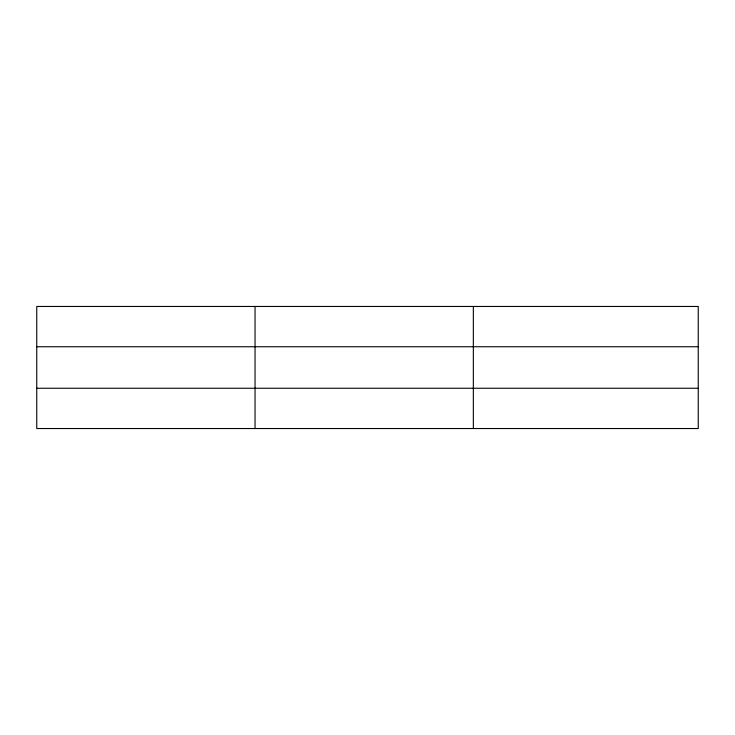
<?xml version="1.0" encoding="UTF-8"?>
<svg xmlns="http://www.w3.org/2000/svg" width="735" height="735" viewBox="0 0 735 735"><rect width="100%" height="100%" fill="white"/><g stroke="black" fill="none" stroke-linecap="round" stroke-linejoin="round"><path stroke-width="1.1" d="M255.045 306.467L255.045 428.533M473.34 306.467L473.34 428.533M698.25 388.255L698.25 428.533L36.75 428.533L36.75 306.467L698.25 306.467L698.25 388.255L36.75 388.255M36.75 346.745L698.25 346.745"/></g></svg>
